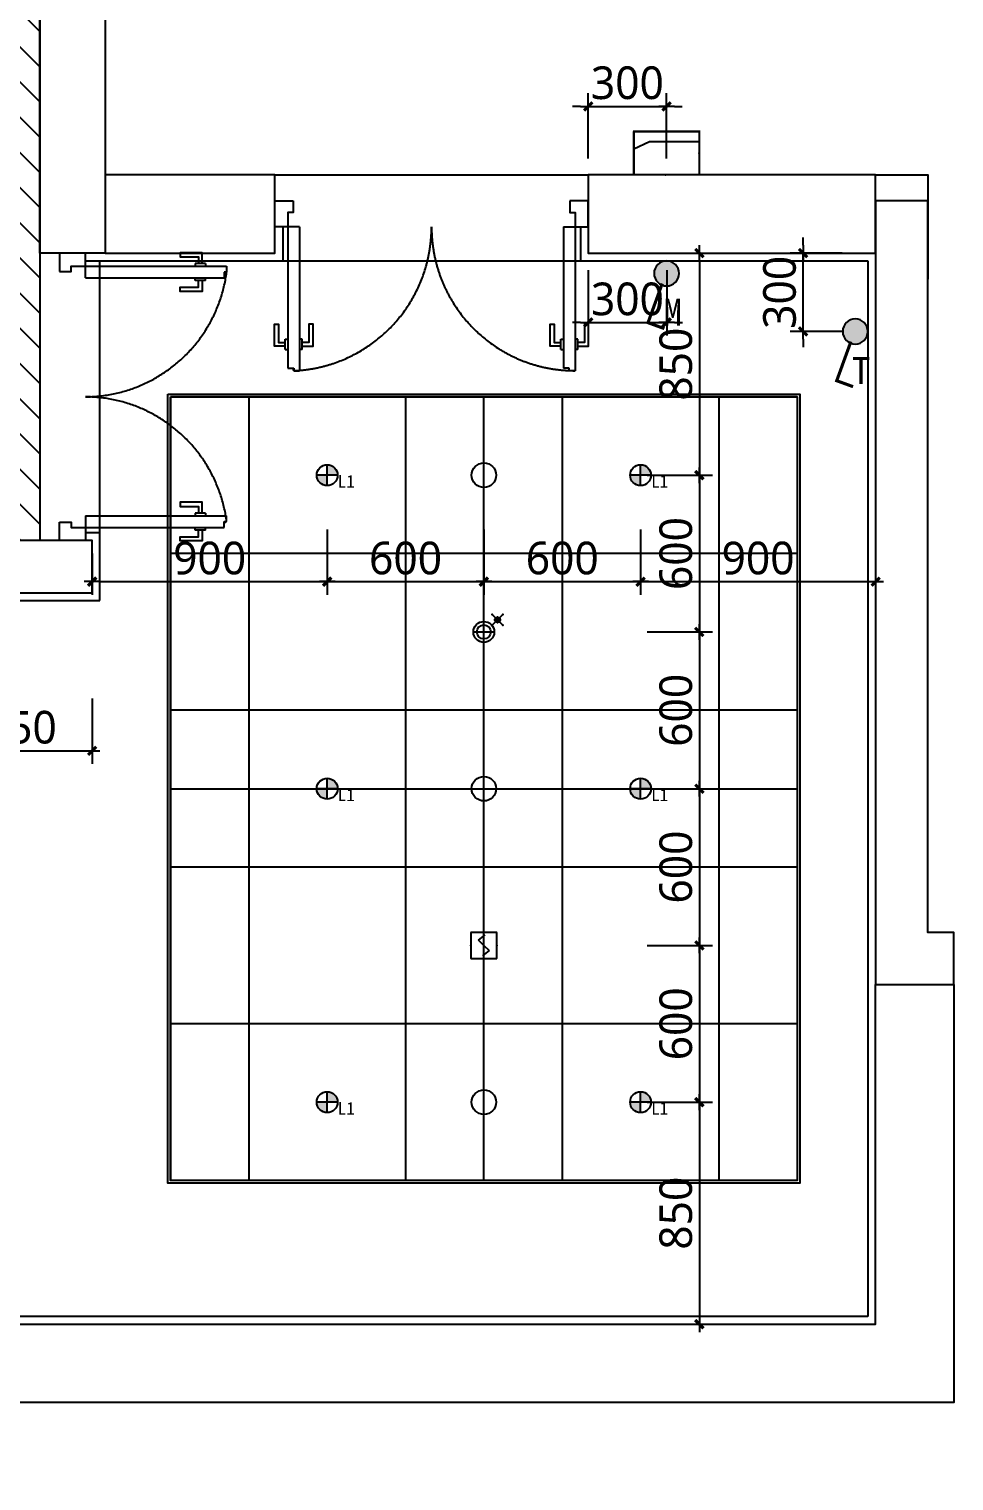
# Model space of a CAD drawing. Extents: x 3443499 to 7125205, y -1700016 to -264854.
# Drawn here: x 3450457 to 3453999, y -989136 to -983578 of the extents above; entities that cross this region are included whole.
import ezdxf
from ezdxf.enums import TextEntityAlignment as Align

# ---------------------------------------------------------------- set-up
doc = ezdxf.new("R2010")
doc.units = 0
doc.header["$LTSCALE"] = 1000
doc.header["$MEASUREMENT"] = 0
doc.linetypes.add('ACAD_ISO03W100', pattern=[30, 12, -18])
doc.linetypes.add('DASH', pattern=[0.35, 0.25, -0.1])
doc.layers.get('0').update_dxf_attribs({"linetype": 'CONTINUOUS'})
doc.layers.get('Defpoints').update_dxf_attribs({"linetype": 'CONTINUOUS'})
for name, color, linetype in [('A-填充', 251, 'CONTINUOUS'), ('A-墙体', 255, 'CONTINUOUS'), ('A-标注', 1, 'CONTINUOUS'), ('A-结构', 4, 'CONTINUOUS'), ('A-结构柱', 255, 'CONTINUOUS'), ('B-门', 4, 'CONTINUOUS'), ('C-消防点位', 54, 'CONTINUOUS'), ('E-天花填充', 251, 'CONTINUOUS'), ('E-天花灯具', 92, 'CONTINUOUS'), ('E-天花空调', 1, 'CONTINUOUS'), ('E-天花结构', 4, 'CONTINUOUS'), ('E-天花辅助2', 54, 'CONTINUOUS'), ('E-灯具开关', 92, 'CONTINUOUS')]:
    doc.layers.add(name, color=color, linetype=linetype)
doc.styles.add('_TEL_DIM', font='SIMPLEX', dxfattribs={"width": 0.8, "height": 3.5, "bigfont": 'HZTXT'})
doc.styles.get("Standard").update_dxf_attribs({"font": 'gbenor.shx', "bigfont": 'gbcbig.shx'})
doc.styles.add('微软雅黑', font='msyh.ttf')
doc.styles.add('黑体', font='simhei.ttf')
doc.dimstyles.new('K-SMD-50', dxfattribs={"dimscale": 50, "dimtxt": 2.5, "dimasz": 0.6, "dimexe": 1, "dimexo": 1, "dimgap": 0.5, "dimtad": 1, "dimdec": 0, "dimrnd": 5, "dimdsep": 46, "dimtxsty": '微软雅黑', "dimblk": 'YQTICK', "dimcen": 0, "dimclrd": 1, "dimclre": 1, "dimclrt": 1, "dimadec": 1, "dimazin": 2, "dimtfac": 1, "dimtdec": 0, "dimtix": 1, "dimtmove": 1, "dimatfit": 2, "dimldrblk": 'A', "dimfxl": 4, "dimfxlon": 1, "dimtolj": 1, "dimtzin": 0, "dimarcsym": 0})

# ---------------------------------------------------------------- blocks, each defined once
blk = doc.blocks.new('YQTICK')
at = {"color": 1}
blk.add_line((-1, 0), (1, 0), dxfattribs=at)
at = {"color": 1, "const_width": 0.4}
blk.add_lwpolyline([(0.53, 0.53), (-0.53, -0.53)], dxfattribs=at)
blk = doc.blocks.new('*D299')
at = {"layer": 'A-标注', "color": 1, "lineweight": -2, "transparency": 16777216}
for p, q in [((3450598.1, -979336.1), (3450598.1, -979086.1)), ((3453798.7, -979336.1), (3453798.7, -979086.1)), ((3450628.1, -979136.1), (3453768.7, -979136.1))]:
    blk.add_line(p, q, dxfattribs=at)
at = {"layer": 'Defpoints', "color": 0, "transparency": 16777216}
for p in [(3453798.7, -979136.1), (3450598.1, -980936.1), (3453798.7, -984186.3)]:
    blk.add_point(p, dxfattribs=at)
at = {"layer": 'A-标注', "color": 1, "lineweight": -2, "transparency": 16777216, "xscale": 30, "yscale": 30, "zscale": 30, "rotation": 180}
blk.add_blockref('YQTICK', (3450598.1, -979136.1), dxfattribs=at)
at = {"layer": 'A-标注', "color": 1, "lineweight": -2, "transparency": 16777216, "xscale": 30, "yscale": 30, "zscale": 30}
blk.add_blockref('YQTICK', (3453798.7, -979136.1), dxfattribs=at)
at = {"layer": 'A-标注', "color": 1, "transparency": 16777216, "insert": (3452198.4, -979046.5), "char_height": 125, "attachment_point": 5, "style": '微软雅黑'}
blk.add_mtext('\\A1;3200', dxfattribs=at)
blk = doc.blocks.new('A')
at = {"color": 1}
for p, q in [((-0.37, 0), (-2.13, 0)), ((-1.44, 1.15), (-1.09, 1.44)), ((-1.44, 1.15), (-0.37, 0)), ((-1.44, -1.15), (-0.37, 0)), ((-1.09, 1.44), (0, 0)), ((-1.09, -1.44), (0, 0)), ((-1.44, -1.15), (-1.09, -1.44))]:
    blk.add_line(p, q, dxfattribs=at)
for points in [[(-1.44, 1.15), (-1.09, 1.44), (-0.37, 0), (0, 0)], [(-1.44, -1.15), (-1.09, -1.44), (-0.37, 0), (0, 0)]]:
    blk.add_solid(points, dxfattribs=at)
blk = doc.blocks.new('*D300')
at = {"layer": 'A-标注', "color": 1, "lineweight": -2, "transparency": 16777216}
for p, q in [((3445298.1, -979036.1), (3445298.1, -978786.1)), ((3453798.1, -979036.1), (3453798.1, -978786.1)), ((3445328.1, -978836.1), (3453768.1, -978836.1))]:
    blk.add_line(p, q, dxfattribs=at)
at = {"layer": 'Defpoints', "color": 0, "transparency": 16777216}
for p in [(3453798.1, -978836.1), (3445298.1, -979136.1), (3453798.1, -984136.1)]:
    blk.add_point(p, dxfattribs=at)
at = {"layer": 'A-标注', "color": 1, "lineweight": -2, "transparency": 16777216, "xscale": 30, "yscale": 30, "zscale": 30, "rotation": 180}
blk.add_blockref('YQTICK', (3445298.1, -978836.1), dxfattribs=at)
at = {"layer": 'A-标注', "color": 1, "lineweight": -2, "transparency": 16777216, "xscale": 30, "yscale": 30, "zscale": 30}
blk.add_blockref('YQTICK', (3453798.1, -978836.1), dxfattribs=at)
at = {"layer": 'A-标注', "color": 1, "transparency": 16777216, "insert": (3449548.1, -978746.4), "char_height": 125, "attachment_point": 5, "style": '微软雅黑'}
blk.add_mtext('\\A1;8500', dxfattribs=at)
blk = doc.blocks.new('*U274')
at = {"layer": 'A-结构'}
for points in [[(80, 140), (80, 185), (60, 185), (60, 240), (10, 240), (10, 140), (80, 140)], [(1140, 140), (1140, 185), (1160, 185), (1160, 240), (1210, 240), (1210, 140), (1140, 140)]]:
    blk.add_lwpolyline(points, dxfattribs=at)
at = {"layer": 'B-门'}
for p, q in [((60, 240), (60, 790)), ((60, 790), (82.5, 790)), ((82.5, 790), (82.5, 780)), ((82.5, 780), (105, 780)), ((105, 240), (105, 780)), ((1115, 240), (1115, 790)), ((1137.5, 790), (1115, 790)), ((1137.5, 780), (1137.5, 790)), ((1160, 780), (1137.5, 780)), ((1160, 240), (1160, 780)), ((105, 240), (60, 240)), ((1115, 240), (1160, 240))]:
    blk.add_line(p, q, dxfattribs=at)
at = {"layer": 'B-门', "color": 251}
for p, q in [((50, 709.2), (50, 669.2)), ((50, 709.2), (60, 709.2)), ((50, 669.2), (60, 669.2)), ((115, 709.2), (105, 709.2)), ((115, 669.2), (105, 669.2)), ((115, 709.2), (115, 669.2)), ((1105, 709.2), (1105, 669.2)), ((1105, 709.2), (1115, 709.2)), ((1105, 669.2), (1115, 669.2)), ((1170, 709.2), (1160, 709.2)), ((1170, 669.2), (1160, 669.2)), ((1170, 709.2), (1170, 669.2))]:
    blk.add_line(p, q, dxfattribs=at)
for points in [[(50, 696.7), (8.7, 696.7), (8.7, 611.6), (24.4, 611.6), (24.4, 681.8), (50, 681.8)], [(115, 696.7), (156.3, 696.7), (156.3, 611.6), (140.6, 611.6), (140.6, 681.8), (115, 681.8)], [(1105, 696.7), (1063.7, 696.7), (1063.7, 611.6), (1079.4, 611.6), (1079.4, 681.8), (1105, 681.8)], [(1170, 696.7), (1211.3, 696.7), (1211.3, 611.6), (1195.6, 611.6), (1195.6, 681.8), (1170, 681.8)]]:
    blk.add_lwpolyline(points, dxfattribs=at)
at = {"layer": 'B-门', "color": 251, "linetype": 'ACAD_ISO03W100', "ltscale": 4}
for centre, radius, start, end in [((60, 240), 550, 0, 90), ((1160.9, 239.6), 550.9, 92.4756, 179.9622)]:
    blk.add_arc(centre, radius, start, end, dxfattribs=at)
at = {"layer": 'B-门'}
blk.add_arc((1137.4, 785), 3.09, 271.5887, 88.4105, dxfattribs=at)
blk = doc.blocks.new('*U277')
at = {"layer": 'A-结构'}
for points in [[(80, 140), (80, 185), (60, 185), (60, 240), (10, 240), (10, 140), (80, 140)], [(1040, 140), (1040, 185), (1060, 185), (1060, 240), (1110, 240), (1110, 140), (1040, 140)]]:
    blk.add_lwpolyline(points, dxfattribs=at)
at = {"layer": 'B-门'}
for p, q in [((60, 240), (60, 780)), ((60, 780), (82.5, 780)), ((82.5, 780), (82.5, 770)), ((1015, 240), (1015, 780)), ((1037.5, 780), (1015, 780)), ((1037.5, 770), (1037.5, 780)), ((82.5, 770), (105, 770)), ((105, 240), (105, 770)), ((1060, 770), (1037.5, 770)), ((1060, 240), (1060, 770)), ((105, 240), (60, 240)), ((1015, 240), (1060, 240))]:
    blk.add_line(p, q, dxfattribs=at)
at = {"layer": 'B-门', "color": 251}
for p, q in [((50, 699.2), (50, 659.2)), ((50, 699.2), (60, 699.2)), ((115, 699.2), (105, 699.2)), ((115, 699.2), (115, 659.2)), ((1005, 699.2), (1005, 659.2)), ((1005, 699.2), (1015, 699.2)), ((1070, 699.2), (1060, 699.2)), ((1070, 699.2), (1070, 659.2)), ((50, 659.2), (60, 659.2)), ((115, 659.2), (105, 659.2)), ((1005, 659.2), (1015, 659.2)), ((1070, 659.2), (1060, 659.2))]:
    blk.add_line(p, q, dxfattribs=at)
for points in [[(50, 686.7), (8.7, 686.7), (8.7, 601.6), (24.4, 601.6), (24.4, 671.8), (50, 671.8)], [(115, 686.7), (156.3, 686.7), (156.3, 601.6), (140.6, 601.6), (140.6, 671.8), (115, 671.8)], [(1005, 686.7), (963.7, 686.7), (963.7, 601.6), (979.4, 601.6), (979.4, 671.8), (1005, 671.8)], [(1070, 686.7), (1111.3, 686.7), (1111.3, 601.6), (1095.6, 601.6), (1095.6, 671.8), (1070, 671.8)]]:
    blk.add_lwpolyline(points, dxfattribs=at)
at = {"layer": 'B-门', "color": 251, "linetype": 'ACAD_ISO03W100', "ltscale": 4}
for centre, start, end in [((11.5, 236.1), 0.4059, 82.5641), ((1108.5, 236.1), 97.4359, 179.5941)]:
    blk.add_arc(centre, 548.5, start, end, dxfattribs=at)
at = {"layer": 'B-门'}
blk.add_arc((1037.4, 775), 3.09, 271.5887, 88.4105, dxfattribs=at)
blk = doc.blocks.new('111')
at = {"layer": 'E-天花灯具'}
h = blk.add_hatch(color=251, dxfattribs=at)
h.paths.add_polyline_path([(-10016889.6, -2841423.8), (-10016849.6, -2841423.8, 0.414214), (-10016889.6, -2841383.8)])
h.paths.add_polyline_path([(-10016929.6, -2841423.8, 0.414214), (-10016889.6, -2841463.8), (-10016889.6, -2841423.8)])
for p, q in [((-10016889.6, -2841463.8), (-10016889.6, -2841383.8)), ((-10016849.6, -2841423.8), (-10016929.6, -2841423.8))]:
    blk.add_line(p, q, dxfattribs=at)
blk.add_circle((-10016889.6, -2841423.8), 40, dxfattribs=at)
at = {"layer": 'E-天花灯具', "style": '黑体'}
blk.add_text('L1', height=48, dxfattribs=at).set_placement((-10016849.2, -2841471.5))
blk = doc.blocks.new('*D336')
at = {"layer": 'Defpoints', "color": 0, "transparency": 16777216}
for p in [(3450698.8, -985706.1), (3450698.8, -986341.3), (3450148.7, -986436.1)]:
    blk.add_point(p, dxfattribs=at)
at = {"layer": 'E-天花空调', "color": 1, "lineweight": -2, "transparency": 16777216}
for p, q in [((3450698.8, -986141.3), (3450698.8, -986391.3)), ((3450148.7, -986386.1), (3450148.7, -986291.3)), ((3450178.7, -986341.3), (3450668.8, -986341.3))]:
    blk.add_line(p, q, dxfattribs=at)
at = {"layer": 'E-天花空调', "color": 1, "lineweight": -2, "transparency": 16777216, "xscale": 30, "yscale": 30, "zscale": 30, "rotation": 180}
blk.add_blockref('YQTICK', (3450148.7, -986341.3), dxfattribs=at)
at = {"layer": 'E-天花空调', "color": 1, "lineweight": -2, "transparency": 16777216, "xscale": 30, "yscale": 30, "zscale": 30}
blk.add_blockref('YQTICK', (3450698.8, -986341.3), dxfattribs=at)
at = {"layer": 'E-天花空调', "color": 1, "transparency": 16777216, "insert": (3450423.7, -986251.7), "char_height": 125, "attachment_point": 5, "style": '微软雅黑'}
blk.add_mtext('\\A1;550', dxfattribs=at)
blk = doc.blocks.new('*D340')
at = {"layer": 'Defpoints', "color": 0, "transparency": 16777216}
for p in [(3451598.8, -985286.1), (3450698.8, -985536.1), (3451598.8, -985693.6)]:
    blk.add_point(p, dxfattribs=at)
at = {"layer": 'E-天花空调', "color": 1, "lineweight": -2, "transparency": 16777216}
for p, q in [((3451598.8, -985493.6), (3451598.8, -985743.6)), ((3450698.8, -985586.1), (3450698.8, -985743.6)), ((3450728.8, -985693.6), (3451568.8, -985693.6))]:
    blk.add_line(p, q, dxfattribs=at)
at = {"layer": 'E-天花空调', "color": 1, "lineweight": -2, "transparency": 16777216, "xscale": 30, "yscale": 30, "zscale": 30, "rotation": 180}
blk.add_blockref('YQTICK', (3450698.8, -985693.6), dxfattribs=at)
at = {"layer": 'E-天花空调', "color": 1, "lineweight": -2, "transparency": 16777216, "xscale": 30, "yscale": 30, "zscale": 30}
blk.add_blockref('YQTICK', (3451598.8, -985693.6), dxfattribs=at)
at = {"layer": 'E-天花空调', "color": 1, "transparency": 16777216, "insert": (3451148.8, -985604), "char_height": 125, "attachment_point": 5, "style": '微软雅黑'}
blk.add_mtext('\\A1;900', dxfattribs=at)
blk = doc.blocks.new('*D341')
at = {"layer": 'Defpoints', "color": 0, "transparency": 16777216}
for p in [(3451598.8, -985286.1), (3452198.8, -985286.1), (3452198.8, -985693.6)]:
    blk.add_point(p, dxfattribs=at)
at = {"layer": 'E-天花空调', "color": 1, "lineweight": -2, "transparency": 16777216}
for p, q in [((3451598.8, -985493.6), (3451598.8, -985743.6)), ((3452198.8, -985493.6), (3452198.8, -985743.6)), ((3451628.8, -985693.6), (3452168.8, -985693.6))]:
    blk.add_line(p, q, dxfattribs=at)
at = {"layer": 'E-天花空调', "color": 1, "lineweight": -2, "transparency": 16777216, "xscale": 30, "yscale": 30, "zscale": 30, "rotation": 180}
blk.add_blockref('YQTICK', (3451598.8, -985693.6), dxfattribs=at)
at = {"layer": 'E-天花空调', "color": 1, "lineweight": -2, "transparency": 16777216, "xscale": 30, "yscale": 30, "zscale": 30}
blk.add_blockref('YQTICK', (3452198.8, -985693.6), dxfattribs=at)
at = {"layer": 'E-天花空调', "color": 1, "transparency": 16777216, "insert": (3451898.8, -985604), "char_height": 125, "attachment_point": 5, "style": '微软雅黑'}
blk.add_mtext('\\A1;600', dxfattribs=at)
blk = doc.blocks.new('*D342')
at = {"layer": 'Defpoints', "color": 0, "transparency": 16777216}
for p in [(3452198.8, -985286.1), (3452798.8, -985286.1), (3452798.8, -985693.6)]:
    blk.add_point(p, dxfattribs=at)
at = {"layer": 'E-天花空调', "color": 1, "lineweight": -2, "transparency": 16777216}
for p, q in [((3452198.8, -985493.6), (3452198.8, -985743.6)), ((3452798.8, -985493.6), (3452798.8, -985743.6)), ((3452228.8, -985693.6), (3452768.8, -985693.6))]:
    blk.add_line(p, q, dxfattribs=at)
at = {"layer": 'E-天花空调', "color": 1, "lineweight": -2, "transparency": 16777216, "xscale": 30, "yscale": 30, "zscale": 30, "rotation": 180}
blk.add_blockref('YQTICK', (3452198.8, -985693.6), dxfattribs=at)
at = {"layer": 'E-天花空调', "color": 1, "lineweight": -2, "transparency": 16777216, "xscale": 30, "yscale": 30, "zscale": 30}
blk.add_blockref('YQTICK', (3452798.8, -985693.6), dxfattribs=at)
at = {"layer": 'E-天花空调', "color": 1, "transparency": 16777216, "insert": (3452498.8, -985604), "char_height": 125, "attachment_point": 5, "style": '微软雅黑'}
blk.add_mtext('\\A1;600', dxfattribs=at)
blk = doc.blocks.new('*D343')
at = {"layer": 'Defpoints', "color": 0, "transparency": 16777216}
for p in [(3453698.7, -984466.1), (3452798.8, -985286.1), (3453698.7, -985693.6)]:
    blk.add_point(p, dxfattribs=at)
at = {"layer": 'E-天花空调', "color": 1, "lineweight": -2, "transparency": 16777216}
for p, q in [((3452798.8, -985493.6), (3452798.8, -985743.6)), ((3453698.7, -985493.6), (3453698.7, -985743.6)), ((3452828.8, -985693.6), (3453668.7, -985693.6))]:
    blk.add_line(p, q, dxfattribs=at)
at = {"layer": 'E-天花空调', "color": 1, "lineweight": -2, "transparency": 16777216, "xscale": 30, "yscale": 30, "zscale": 30, "rotation": 180}
blk.add_blockref('YQTICK', (3452798.8, -985693.6), dxfattribs=at)
at = {"layer": 'E-天花空调', "color": 1, "lineweight": -2, "transparency": 16777216, "xscale": 30, "yscale": 30, "zscale": 30}
blk.add_blockref('YQTICK', (3453698.7, -985693.6), dxfattribs=at)
at = {"layer": 'E-天花空调', "color": 1, "transparency": 16777216, "insert": (3453248.7, -985604), "char_height": 125, "attachment_point": 5, "style": '微软雅黑'}
blk.add_mtext('\\A1;900', dxfattribs=at)
blk = doc.blocks.new('*D344')
at = {"layer": 'Defpoints', "color": 0, "transparency": 16777216}
for p in [(3451398.3, -984436.1), (3451598.8, -985286.1), (3453023.8, -985286.1)]:
    blk.add_point(p, dxfattribs=at)
at = {"layer": 'E-天花空调', "color": 1, "lineweight": -2, "transparency": 16777216}
for p, q in [((3452823.8, -984436.1), (3453073.8, -984436.1)), ((3453023.8, -984466.1), (3453023.8, -985256.1)), ((3452823.8, -985286.1), (3453073.8, -985286.1))]:
    blk.add_line(p, q, dxfattribs=at)
at = {"layer": 'E-天花空调', "color": 1, "lineweight": -2, "transparency": 16777216, "xscale": 30, "yscale": 30, "zscale": 30}
for p, rotation in [((3453023.8, -984436.1), 90), ((3453023.8, -985286.1), 270)]:
    blk.add_blockref('YQTICK', p, dxfattribs=dict(at, rotation=rotation))
at = {"layer": 'E-天花空调', "color": 1, "transparency": 16777216, "insert": (3452934.1, -984861.1), "char_height": 125, "attachment_point": 5, "rotation": 90, "style": '微软雅黑'}
blk.add_mtext('\\A1;850', dxfattribs=at)
blk = doc.blocks.new('*D345')
at = {"layer": 'Defpoints', "color": 0, "transparency": 16777216}
for p in [(3451598.8, -985286.1), (3452198.8, -985886.1), (3453023.8, -985886.1)]:
    blk.add_point(p, dxfattribs=at)
at = {"layer": 'E-天花空调', "color": 1, "lineweight": -2, "transparency": 16777216}
for p, q in [((3452823.8, -985286.1), (3453073.8, -985286.1)), ((3453023.8, -985316.1), (3453023.8, -985856.1)), ((3452823.8, -985886.1), (3453073.8, -985886.1))]:
    blk.add_line(p, q, dxfattribs=at)
at = {"layer": 'E-天花空调', "color": 1, "lineweight": -2, "transparency": 16777216, "xscale": 30, "yscale": 30, "zscale": 30}
for p, rotation in [((3453023.8, -985286.1), 90), ((3453023.8, -985886.1), 270)]:
    blk.add_blockref('YQTICK', p, dxfattribs=dict(at, rotation=rotation))
at = {"layer": 'E-天花空调', "color": 1, "transparency": 16777216, "insert": (3452934.2, -985586.1), "char_height": 125, "attachment_point": 5, "rotation": 90, "style": '微软雅黑'}
blk.add_mtext('\\A1;600', dxfattribs=at)
blk = doc.blocks.new('*D346')
at = {"layer": 'Defpoints', "color": 0, "transparency": 16777216}
for p in [(3451598.8, -986486.1), (3452248.7, -987086.1), (3453023.8, -987086.1)]:
    blk.add_point(p, dxfattribs=at)
at = {"layer": 'E-天花空调', "color": 1, "lineweight": -2, "transparency": 16777216}
for p, q in [((3452823.8, -986486.1), (3453073.8, -986486.1)), ((3453023.8, -986516.1), (3453023.8, -987056.1)), ((3452823.8, -987086.1), (3453073.8, -987086.1))]:
    blk.add_line(p, q, dxfattribs=at)
at = {"layer": 'E-天花空调', "color": 1, "lineweight": -2, "transparency": 16777216, "xscale": 30, "yscale": 30, "zscale": 30}
for p, rotation in [((3453023.8, -986486.1), 90), ((3453023.8, -987086.1), 270)]:
    blk.add_blockref('YQTICK', p, dxfattribs=dict(at, rotation=rotation))
at = {"layer": 'E-天花空调', "color": 1, "transparency": 16777216, "insert": (3452934.2, -986786.1), "char_height": 125, "attachment_point": 5, "rotation": 90, "style": '微软雅黑'}
blk.add_mtext('\\A1;600', dxfattribs=at)
blk = doc.blocks.new('*D347')
at = {"layer": 'Defpoints', "color": 0, "transparency": 16777216}
for p in [(3451598.8, -987686.1), (3451848.6, -988536.1), (3453023.8, -988536.1)]:
    blk.add_point(p, dxfattribs=at)
at = {"layer": 'E-天花空调', "color": 1, "lineweight": -2, "transparency": 16777216}
for p, q in [((3452823.8, -987686.1), (3453073.8, -987686.1)), ((3453023.8, -987716.1), (3453023.8, -988506.1)), ((3452823.8, -988536.1), (3453073.8, -988536.1))]:
    blk.add_line(p, q, dxfattribs=at)
at = {"layer": 'E-天花空调', "color": 1, "lineweight": -2, "transparency": 16777216, "xscale": 30, "yscale": 30, "zscale": 30}
for p, rotation in [((3453023.8, -987686.1), 90), ((3453023.8, -988536.1), 270)]:
    blk.add_blockref('YQTICK', p, dxfattribs=dict(at, rotation=rotation))
at = {"layer": 'E-天花空调', "color": 1, "transparency": 16777216, "insert": (3452934.1, -988111.1), "char_height": 125, "attachment_point": 5, "rotation": 90, "style": '微软雅黑'}
blk.add_mtext('\\A1;850', dxfattribs=at)
blk = doc.blocks.new('$equip$00002617')
for p, q in [((0.625, 0.415), (-0.625, 0.415)), ((-0.625, 0.415), (-0.625, -0.415)), ((0.625, -0.415), (0.625, 0.415)), ((-0.625, 0.215), (0.325, 0.215)), ((0.325, 0.215), (0.625, 0.075)), ((-0.625, -0.415), (0.625, -0.415))]:
    blk.add_line(p, q)
at = {"linetype": 'Continuous', "const_width": 0.04}
blk.add_lwpolyline([(-0.625, 0.415), (0.625, 0.415), (0.625, -0.415), (-0.625, -0.415)], close=True, dxfattribs=at)
at = {"color": 1}
for p in [(0, 0.415), (-0.625, 0), (0.625, 0), (0.018, -0.415)]:
    blk.add_point(p, dxfattribs=at)
at = {"color": 7, "style": '_TEL_DIM', "flags": 1}
blk.add_attdef('A', text='', height=0.000025, dxfattribs=at).set_placement((0, 0), align=Align.MIDDLE_CENTER)
blk = doc.blocks.new('$equip$00002649')
for p, q in [((-0.5, 0.5), (-0.5, -0.5)), ((0.5, 0.5), (-0.5, 0.5)), ((-0.2, 0.2), (0.05, 0.4)), ((0, 0), (-0.2, 0.2)), ((0, 0), (0.2, -0.2)), ((0.5, -0.5), (0.5, 0.5)), ((-0.5, -0.5), (0.5, -0.5)), ((0.2, -0.2), (-0.05, -0.4))]:
    blk.add_line(p, q)
at = {"const_width": 0.04}
blk.add_lwpolyline([(-0.5, 0.5), (0.5, 0.5), (0.5, -0.5), (-0.5, -0.5), (-0.5, 0.5), (0.5, 0.5)], dxfattribs=at)
for p in [(-0.5, 0), (0, 0.5), (0.5, 0), (0, -0.5)]:
    blk.add_point(p)
at = {"color": 7, "flags": 1}
for tag, height, p in [('A', 0.00002, (0, 0)), ('B', 0.4, (0.762, -0.208))]:
    blk.add_attdef(tag, text='', height=height, dxfattribs=at).set_placement(p, align=Align.MIDDLE_CENTER)
blk = doc.blocks.new('*D353')
at = {"layer": 'Defpoints', "color": 0, "transparency": 16777216}
for p in [(3452898.2, -983874.4), (3452598.3, -984136.1), (3452898.2, -984136.1)]:
    blk.add_point(p, dxfattribs=at)
at = {"layer": 'E-天花空调', "color": 1, "lineweight": -2, "transparency": 16777216}
for p, q in [((3452598.3, -984074.4), (3452598.3, -983824.4)), ((3452898.2, -984074.4), (3452898.2, -983824.4)), ((3452568.3, -983874.4), (3452538.3, -983874.4)), ((3452598.3, -983874.4), (3452898.2, -983874.4)), ((3452928.2, -983874.4), (3452958.2, -983874.4))]:
    blk.add_line(p, q, dxfattribs=at)
at = {"layer": 'E-天花空调', "color": 1, "lineweight": -2, "transparency": 16777216, "xscale": 30, "yscale": 30, "zscale": 30}
blk.add_blockref('YQTICK', (3452598.3, -983874.4), dxfattribs=at)
at = {"layer": 'E-天花空调', "color": 1, "lineweight": -2, "transparency": 16777216, "xscale": 30, "yscale": 30, "zscale": 30, "rotation": 180}
blk.add_blockref('YQTICK', (3452898.2, -983874.4), dxfattribs=at)
at = {"layer": 'E-天花空调', "color": 1, "transparency": 16777216, "insert": (3452748.2, -983784.8), "char_height": 125, "attachment_point": 5, "style": '微软雅黑'}
blk.add_mtext('\\A1;300', dxfattribs=at)
blk = doc.blocks.new('*D354')
at = {"layer": 'Defpoints', "color": 0, "transparency": 16777216}
for p in [(3452598.3, -984436.1), (3452898.6, -984436.1), (3452898.6, -984701.7)]:
    blk.add_point(p, dxfattribs=at)
at = {"layer": 'E-天花空调', "color": 1, "lineweight": -2, "transparency": 16777216}
for p, q in [((3452598.3, -984501.7), (3452598.3, -984751.7)), ((3452898.6, -984501.7), (3452898.6, -984751.7)), ((3452568.3, -984701.7), (3452538.3, -984701.7)), ((3452598.3, -984701.7), (3452898.6, -984701.7)), ((3452928.6, -984701.7), (3452958.6, -984701.7))]:
    blk.add_line(p, q, dxfattribs=at)
at = {"layer": 'E-天花空调', "color": 1, "lineweight": -2, "transparency": 16777216, "xscale": 30, "yscale": 30, "zscale": 30}
blk.add_blockref('YQTICK', (3452598.3, -984701.7), dxfattribs=at)
at = {"layer": 'E-天花空调', "color": 1, "lineweight": -2, "transparency": 16777216, "xscale": 30, "yscale": 30, "zscale": 30, "rotation": 180}
blk.add_blockref('YQTICK', (3452898.6, -984701.7), dxfattribs=at)
at = {"layer": 'E-天花空调', "color": 1, "transparency": 16777216, "insert": (3452748.4, -984612.1), "char_height": 125, "attachment_point": 5, "style": '微软雅黑'}
blk.add_mtext('\\A1;300', dxfattribs=at)
blk = doc.blocks.new('*D355')
at = {"layer": 'Defpoints', "color": 0, "transparency": 16777216}
for p in [(3452248.7, -987086.1), (3452198.8, -987686.1), (3453023.8, -987686.1)]:
    blk.add_point(p, dxfattribs=at)
at = {"layer": 'E-天花空调', "color": 1, "lineweight": -2, "transparency": 16777216}
for p, q in [((3452823.8, -987086.1), (3453073.8, -987086.1)), ((3453023.8, -987116.1), (3453023.8, -987656.1)), ((3452823.8, -987686.1), (3453073.8, -987686.1))]:
    blk.add_line(p, q, dxfattribs=at)
at = {"layer": 'E-天花空调', "color": 1, "lineweight": -2, "transparency": 16777216, "xscale": 30, "yscale": 30, "zscale": 30}
for p, rotation in [((3453023.8, -987086.1), 90), ((3453023.8, -987686.1), 270)]:
    blk.add_blockref('YQTICK', p, dxfattribs=dict(at, rotation=rotation))
at = {"layer": 'E-天花空调', "color": 1, "transparency": 16777216, "insert": (3452934.2, -987386.1), "char_height": 125, "attachment_point": 5, "rotation": 90, "style": '微软雅黑'}
blk.add_mtext('\\A1;600', dxfattribs=at)
blk = doc.blocks.new('单开单控')
blk.add_hatch(color=256).paths.add_polyline_path([(1.08, 0, 1), (-1.08, 0, 1)])
at = {"const_width": 0.27}
blk.add_lwpolyline([(4.4, 1.8), (3.44, 2.95), (0.69, 0.65)], dxfattribs=at)
blk.add_circle((0, 0), 1.08)
blk = doc.blocks.new('*U253')
at = {"layer": 'E-灯具开关', "xscale": -29.62962962979357, "yscale": 29.62962962979357, "zscale": 29.62962962979357, "rotation": 66.5883485202112}
blk.add_blockref('单开单控', (0, 0), dxfattribs=at)
blk = doc.blocks.new('*D374')
at = {"layer": 'Defpoints', "color": 0, "transparency": 16777216}
for p in [(3453421, -984436.1), (3453620.7, -984436.1), (3453620.7, -984736.1)]:
    blk.add_point(p, dxfattribs=at)
at = {"layer": 'E-天花空调', "color": 1, "lineweight": -2, "transparency": 16777216}
for p, q in [((3453421, -984406.1), (3453421, -984376.1)), ((3453570.7, -984436.1), (3453371, -984436.1)), ((3453421, -984736.1), (3453421, -984436.1)), ((3453570.7, -984736.1), (3453371, -984736.1)), ((3453421, -984766.1), (3453421, -984796.1))]:
    blk.add_line(p, q, dxfattribs=at)
at = {"layer": 'E-天花空调', "color": 1, "lineweight": -2, "transparency": 16777216, "xscale": 30, "yscale": 30, "zscale": 30}
for p, rotation in [((3453421, -984436.1), 270), ((3453421, -984736.1), 90)]:
    blk.add_blockref('YQTICK', p, dxfattribs=dict(at, rotation=rotation))
at = {"layer": 'E-天花空调', "color": 1, "transparency": 16777216, "insert": (3453331.4, -984586.1), "char_height": 125, "attachment_point": 5, "rotation": 90, "style": '微软雅黑'}
blk.add_mtext('\\A1;300', dxfattribs=at)
blk = doc.blocks.new('yyd')
at = {"layer": 'E-天花灯具', "color": 4}
for p, q in [((210980.6, 169856.1), (210940.5, 169816)), ((210940.5, 169856.1), (210980.6, 169816))]:
    blk.add_line(p, q, dxfattribs=at)
at = {"layer": 'E-天花灯具', "color": 54}
for p, q in [((210868.3, 169789.6), (210948.3, 169789.6)), ((210908.3, 169749.6), (210908.3, 169829.6))]:
    blk.add_line(p, q, dxfattribs=at)
at = {"layer": 'E-天花灯具', "color": 4}
blk.add_circle((210960.5, 169836), 10, dxfattribs=at)
at = {"layer": 'E-天花灯具', "color": 92}
blk.add_ellipse((210908.3, 169789.6), major_axis=(28.3, 28.3), ratio=1, start_param=5.497787, end_param=11.780972, dxfattribs=at)
at = {"layer": 'E-天花灯具', "color": 251}
blk.add_ellipse((210908.3, 169789.6), major_axis=(18.9, 18.9), ratio=1, start_param=5.497787, end_param=11.780972, dxfattribs=at)
at = {"layer": 'E-天花灯具', "color": 4}
for p in [(210940.5, 169856.1), (210960.5, 169846.1), (210980.6, 169856.1), (210940.5, 169816), (210950.5, 169836), (210960.5, 169826), (210970.6, 169836), (210980.6, 169816)]:
    blk.add_point(p, dxfattribs=at)
for points in [[(210955.5, 169844.7), (210965.5, 169844.7), (210951.8, 169841), (210969.2, 169841)], [(210960.5, 169846.1), (210960.5, 169846.1), (210955.5, 169844.7), (210965.5, 169844.7)], [(210951.8, 169841), (210969.2, 169841), (210950.5, 169836), (210970.6, 169836)], [(210951.8, 169831), (210969.2, 169831), (210950.5, 169836), (210970.6, 169836)], [(210955.5, 169827.3), (210965.5, 169827.3), (210951.8, 169831), (210969.2, 169831)], [(210960.5, 169826), (210960.5, 169826), (210955.5, 169827.3), (210965.5, 169827.3)]]:
    blk.add_solid(points, dxfattribs=at)
at = {"layer": 'E-天花灯具', "color": 4, "flags": 9}
blk.add_attdef('A', (210960.5, 169836), '', height=0.000802, rotation=360, dxfattribs=at)
blk = doc.blocks.new('*D376')
at = {"layer": 'Defpoints', "color": 0, "transparency": 16777216}
for p in [(3452198.8, -985886.1), (3452198.8, -986486.1), (3453023.8, -986486.1)]:
    blk.add_point(p, dxfattribs=at)
at = {"layer": 'E-天花空调', "color": 1, "lineweight": -2, "transparency": 16777216}
for p, q in [((3452823.8, -985886.1), (3453073.8, -985886.1)), ((3453023.8, -985916.1), (3453023.8, -986456.1)), ((3452823.8, -986486.1), (3453073.8, -986486.1))]:
    blk.add_line(p, q, dxfattribs=at)
at = {"layer": 'E-天花空调', "color": 1, "lineweight": -2, "transparency": 16777216, "xscale": 30, "yscale": 30, "zscale": 30}
for p, rotation in [((3453023.8, -985886.1), 90), ((3453023.8, -986486.1), 270)]:
    blk.add_blockref('YQTICK', p, dxfattribs=dict(at, rotation=rotation))
at = {"layer": 'E-天花空调', "color": 1, "transparency": 16777216, "insert": (3452934.2, -986186.1), "char_height": 125, "attachment_point": 5, "rotation": 90, "style": '微软雅黑'}
blk.add_mtext('\\A1;600', dxfattribs=at)

msp = doc.modelspace()

# ---------------------------------------------------------------- hatches: boundary and pattern name
at = {"layer": 'A-填充'}
h = msp.add_hatch(dxfattribs=at)
h.set_pattern_fill('ANSI31', color=251, scale=30, angle=90)
h.set_pattern_definition([(135, (3245808.34, -915891.6), (-67.35192, -67.35192), [])])
h.paths.add_polyline_path([(3447848.8, -987236.1), (3445548.6, -987236.1), (3445548.6, -989136.1), (3447848.8, -989136.1)])
h.paths.add_polyline_path([(3450498.8, -983136.1), (3448198.7, -983136.1), (3448198.7, -985536.1), (3450498.8, -985536.1)])
h.paths.add_polyline_path([(3450498.5, -981136.2), (3448198.4, -981136.2), (3448198.4, -982936.1), (3450498.5, -982936.1)])

# ---------------------------------------------------------------- linework, layer by layer
msp.add_lwpolyline([(3448198.7, -983136.1), (3450498.8, -983136.1), (3450498.8, -985536.1), (3448198.7, -985536.1)], close=True, dxfattribs=at)
at = {"layer": 'A-墙体'}
for points in [[(3451398.3, -984136.1), (3450748.8, -984136.1), (3450748.8, -984436.1), (3451398.3, -984436.1)], [(3453698.4, -984136.1), (3452598.3, -984136.1), (3452598.3, -984436.1), (3453698.4, -984436.1)]]:
    msp.add_lwpolyline(points, close=True, dxfattribs=at)
msp.add_lwpolyline([(3449998.8, -988536.1), (3453698.5, -988536.1), (3453698.4, -987236.1), (3453998.7, -987236.1), (3453998.7, -988836.1), (3449998.8, -988836.1), (3449998.8, -988536.1)], dxfattribs=at)
at = {"layer": 'A-结构'}
for p, q in [((3451428.3, -984336.1), (3451428.3, -984466.1)), ((3452568.3, -984336.1), (3452568.3, -984466.1)), ((3450673.8, -984466.1), (3451428.3, -984466.1)), ((3452568.3, -984466.1), (3453668.7, -984466.1)), ((3453668.7, -984466.1), (3453668.7, -988506.1)), ((3450673.8, -985506.1), (3450728.8, -985506.1)), ((3450728.8, -985766.1), (3450728.8, -985506.1)), ((3447968.8, -985766.1), (3450728.8, -985766.1)), ((3453668.7, -988506.1), (3448078.8, -988506.1))]:
    msp.add_line(p, q, dxfattribs=at)
at = {"layer": 'A-结构柱'}
for points in [[(3450248.7, -983136.1), (3450248.7, -982936.1), (3450748.8, -982936.1), (3450748.8, -984436.1), (3450498.8, -984436.1), (3450498.8, -983136.1), (3450248.7, -983136.1)], [(3453998.7, -987236.1), (3453998.7, -987036.1), (3453898.4, -987036.1), (3453898.4, -984236.1), (3453698.7, -984236.1), (3453698.7, -987236.1)], [(3448198.8, -985136.1), (3447998.8, -985136.1), (3447998.8, -985736.1), (3450698.8, -985736.1), (3450698.8, -985536.1), (3448198.8, -985536.1), (3448198.8, -985136.1)]]:
    msp.add_lwpolyline(points, dxfattribs=at)
msp.add_lwpolyline([(3453698.4, -984136.1), (3453898.6, -984136.1), (3453898.6, -984536.1), (3453898.6, -984536.1), (3453898.4, -984236.1), (3453698.7, -984236.1)], close=True, dxfattribs=at)
at = {"layer": 'C-消防点位', "ltscale": 600}
for centre in [(3452198.8, -985286.1), (3452198.8, -986486.1), (3452198.8, -987686.1)]:
    msp.add_circle(centre, 46.9, dxfattribs=at)
at = {"layer": 'E-天花填充'}
for p, q in [((3450998.8, -984986.1), (3450998.8, -987986.1)), ((3453398.8, -984986.1), (3450998.8, -984986.1)), ((3451298.8, -984986.1), (3451298.8, -987986.1)), ((3451898.8, -984986.1), (3451898.8, -987986.1)), ((3452498.8, -984986.1), (3452498.8, -987986.1)), ((3453098.8, -984986.1), (3453098.8, -987986.1)), ((3453398.8, -984986.1), (3453398.8, -987986.1)), ((3453398.8, -985586.1), (3450998.8, -985586.1)), ((3453398.8, -986186.1), (3450998.8, -986186.1)), ((3453398.8, -986786.1), (3450998.8, -986786.1)), ((3453398.8, -987386.1), (3450998.8, -987386.1)), ((3453398.8, -987986.1), (3450998.8, -987986.1))]:
    msp.add_line(p, q, dxfattribs=at)
at = {"layer": 'E-天花空调', "linetype": 'DASH', "ltscale": 200}
for p, q in [((3452198.8, -987986.1), (3452198.8, -984986.1)), ((3450998.8, -986486.1), (3453398.8, -986486.1))]:
    msp.add_line(p, q, dxfattribs=at)
at = {"layer": 'E-天花结构'}
for p, q in [((3451398.3, -984136.1), (3452598.3, -984136.1)), ((3450498.8, -984436.1), (3450498.8, -985536.1)), ((3450728.8, -985506.1), (3450728.8, -984466.1)), ((3451428.3, -984466.1), (3452568.3, -984466.1))]:
    msp.add_line(p, q, dxfattribs=at)
msp.add_lwpolyline([(3450988.8, -984976.1), (3453408.8, -984976.1), (3453408.8, -987996.1), (3450988.8, -987996.1)], close=True, dxfattribs=at)
at = {"layer": 'E-天花辅助2'}
msp.add_lwpolyline([(3450998.8, -984986.1), (3453398.8, -984986.1), (3453398.8, -987986.1), (3450998.8, -987986.1)], close=True, dxfattribs=at)

# ---------------------------------------------------------------- block references
for name, p, rotation in [('*U274', (3452608.3, -984096.1), 180), ('*U277', (3450433.8, -984426.1), 270)]:
    msp.add_blockref(name, p, dxfattribs=dict(rotation=rotation))
at = {"layer": 'C-消防点位'}
for name, p, xscale, yscale, zscale in [('$equip$00002617', (3452898.3, -984053.1), -200, 200, 200), ('$equip$00002649', (3452198.7, -987086.1), 100, 100, 100)]:
    msp.add_blockref(name, p, dxfattribs=dict(at, xscale=xscale, yscale=yscale, zscale=zscale))
at = {"layer": 'E-天花灯具'}
for name, p in [('111', (13468488.4, 1856137.7)), ('111', (13469688.4, 1856137.7)), ('yyd', (3241290.4, -1155675.7)), ('111', (13468488.4, 1854937.7)), ('111', (13469688.4, 1854937.7)), ('111', (13468488.4, 1853737.7)), ('111', (13469688.4, 1853737.7))]:
    msp.add_blockref(name, p, dxfattribs=at)
at = {"layer": 'E-灯具开关', "xscale": 1.5, "yscale": 1.5, "zscale": 1.5}
for p, rotation in [((3452898.3, -984513.9), 43.347563133887), ((3453620.7, -984736.1), 43.36891037496397)]:
    msp.add_blockref('*U253', p, dxfattribs=dict(at, rotation=rotation))

# ---------------------------------------------------------------- texts
at = {"layer": 'E-灯具开关', "style": '黑体'}
for s, p in [('M', (3452887.1, -984713.5)), ('T', (3453608.1, -984936.8))]:
    msp.add_text(s, height=102.9, dxfattribs=at).set_placement(p)

# ---------------------------------------------------------------- dimensions: what is measured, and where the dimension line sits
at = {"layer": 'A-标注'}
for base, p1, p2, picture, middle in [((3453798.1, -978836.1), (3445298.1, -979136.1), (3453798.1, -984136.1), '*D300', (3449548.1, -978746.4)), ((3453798.7, -979136.1), (3450598.1, -980936.1), (3453798.7, -984186.3), '*D299', (3452198.4, -979046.5))]:
    dim = msp.add_linear_dim(base=base, p1=p1, p2=p2, dimstyle='K-SMD-50', dxfattribs=at)
    dim.commit()
    dim.dimension.update_dxf_attribs({"geometry": picture, "text_midpoint": middle})
at = {"layer": 'E-天花空调'}
for base, p1, p2, picture, middle in [((3452898.2, -983874.4), (3452598.3, -984136.1), (3452898.2, -984136.1), '*D353', (3452748.2, -983784.8)), ((3452898.6, -984701.7), (3452598.3, -984436.1), (3452898.6, -984436.1), '*D354', (3452748.4, -984612.1)), ((3453698.7, -985693.6), (3452798.8, -985286.1), (3453698.7, -984466.1), '*D343', (3453248.7, -985604)), ((3451598.8, -985693.6), (3450698.8, -985536.1), (3451598.8, -985286.1), '*D340', (3451148.8, -985604)), ((3452198.8, -985693.6), (3451598.8, -985286.1), (3452198.8, -985286.1), '*D341', (3451898.8, -985604)), ((3452798.8, -985693.6), (3452198.8, -985286.1), (3452798.8, -985286.1), '*D342', (3452498.8, -985604)), ((3450698.8, -986341.3), (3450148.7, -986436.1), (3450698.8, -985706.1), '*D336', (3450423.7, -986251.7))]:
    dim = msp.add_linear_dim(base=base, p1=p1, p2=p2, dimstyle='K-SMD-50', dxfattribs=at)
    dim.commit()
    dim.dimension.update_dxf_attribs({"geometry": picture, "text_midpoint": middle})
for base, p1, p2, picture, middle in [((3453421, -984436.1), (3453620.7, -984736.1), (3453620.7, -984436.1), '*D374', (3453331.4, -984586.1)), ((3453023.8, -985886.1), (3451598.8, -985286.1), (3452198.8, -985886.1), '*D345', (3452934.2, -985586.1)), ((3453023.8, -986486.1), (3452198.8, -985886.1), (3452198.8, -986486.1), '*D376', (3452934.2, -986186.1)), ((3453023.8, -987086.1), (3451598.8, -986486.1), (3452248.7, -987086.1), '*D346', (3452934.2, -986786.1)), ((3453023.8, -987686.1), (3452248.7, -987086.1), (3452198.8, -987686.1), '*D355', (3452934.2, -987386.1)), ((3453023.8, -988536.1), (3451598.8, -987686.1), (3451848.6, -988536.1), '*D347', (3452934.1, -988111.1))]:
    dim = msp.add_linear_dim(base=base, p1=p1, p2=p2, angle=90, dimstyle='K-SMD-50', dxfattribs=at)
    dim.commit()
    dim.dimension.update_dxf_attribs({"geometry": picture, "text_midpoint": middle})
dim = msp.add_linear_dim(base=(3453023.8, -985286.1), p1=(3451398.3, -984436.1), p2=(3451598.8, -985286.1), angle=90, dimstyle='K-SMD-50', dxfattribs=at)
dim.commit()
dim.dimension.update_dxf_attribs({"geometry": '*D344', "text_midpoint": (3453023.8, -984861.1), "dimtype": 128})

doc.saveas('drawing.dxf')
